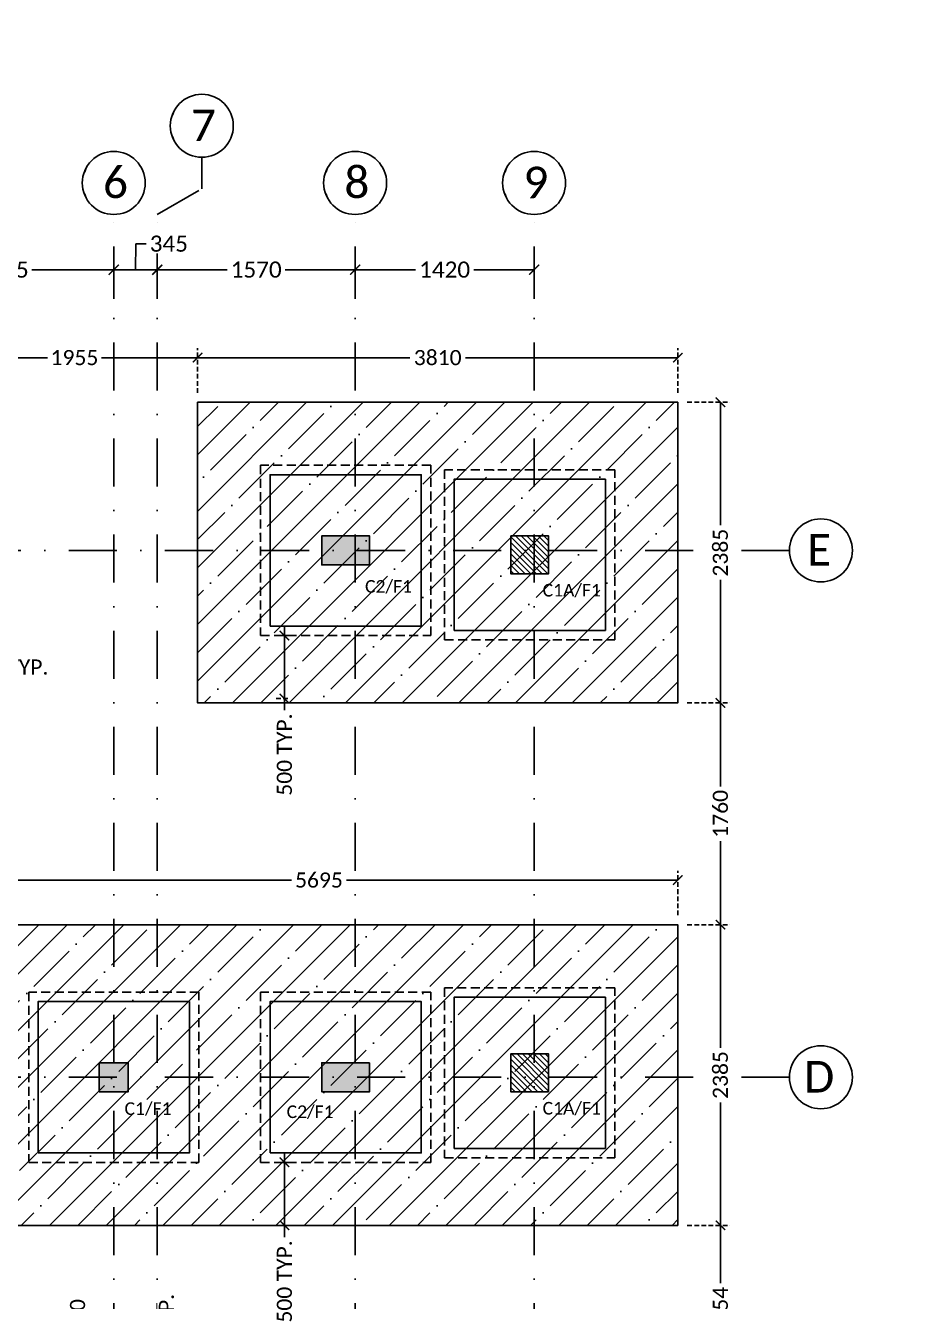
# Model space of a CAD drawing. Header units: millimetres. Extents: x -176651 to 388869, y -18959 to 486614.
# Drawn here: x 264067 to 271064, y 174676 to 184799 of the extents above; entities that cross this region are included whole.
import ezdxf
from ezdxf.xclip import XClip

# ---------------------------------------------------------------- set-up
doc = ezdxf.new("R2010")
doc.units = ezdxf.units.MM
doc.header["$LTSCALE"] = 150
doc.header["$XCLIPFRAME"] = 2
for name, pattern in [('3BHK-W(SB)$0$HIDDEN', [0.375, 0.25, -0.125]), ('DASHDOTX2', [50.8, 25.4, -12.7, 0, -12.7]), ('HIDDEN2', [4.7625, 3.175, -1.5875])]:
    doc.linetypes.add(name, pattern=pattern)
for name, color, linetype in [('ad-Column', 3, 'Continuous'), ('ad-Column Hatch', 125, 'Continuous'), ('ad-Footing line', 2, 'Continuous'), ('ad-Grid', 8, 'DASHDOTX2'), ('ad-PCC line', 8, 'HIDDEN2'), ('ad-RCC', 3, 'Continuous'), ('ad-RCC Hatch', 125, 'Continuous'), ('ad-Road', 2, 'Continuous'), ('ad-Road Hatch', 8, 'Continuous'), ('ad-Text main', 7, 'Continuous'), ('ad-Wall hatch', 8, 'Continuous')]:
    doc.layers.add(name, color=color, linetype=linetype)
for name, color, linetype, true_color in [('ad-Dimension', 5, 'Continuous', 0x0000ff), ('ad-Footing Excavation', 30, 'Continuous', 0xff7f00), ('ad-Foundation text', 6, 'Continuous', 0xff00ff)]:
    doc.layers.add(name, color=color, linetype=linetype, true_color=true_color)
doc.layers.add('ad-Grid Dimension', color=6, linetype='Continuous', lineweight=0, true_color=0xff00ff)
doc.styles.get("Standard").update_dxf_attribs({"font": 'calibril.ttf'})
doc.dimstyles.new('A-75-DIM-INT (Framing)', dxfattribs={"dimscale": 100, "dimtxt": 1.6, "dimasz": 1, "dimexe": 1, "dimexo": 1, "dimgap": 0.5, "dimtad": 0, "dimdec": 0, "dimdsep": 46, "dimtxsty": 'Standard', "dimblk": 'ARCHTICK', "dimcen": 0.025, "dimclrd": 5, "dimclre": 5, "dimclrt": 256, "dimazin": 2, "dimtfac": 1, "dimtdec": 0, "dimtmove": 1, "dimatfit": 0, "dimldrblk": 'ARCHTICK', "dimfxl": 1, "dimfxlon": 1, "dimtfill": 1, "dimtolj": 1, "dimtzin": 0, "dimarcsym": 0})
pattern_1 = [(45, (-1515, -2935), (-224.5064, 224.5064), []), (45, (-1290.5, -2935), (-224.5064, 224.5064), [396.875, -79.375, 0, -79.375])]

# ---------------------------------------------------------------- blocks, each defined once
blk = doc.blocks.new('A$C4fb60e89')
at = {"layer": 'ad-Road Hatch', "ltscale": 5, "transparency": 33554687}
h = blk.add_hatch(dxfattribs=at)
h.set_pattern_fill('AR-HBONE', color=256, scale=15)
h.set_pattern_definition([(45, (-193247.7, -428758.8), (0, 2155.2615), [4572, -1524]), (135, (-192170.1, -427681.1), (2e-13, 2155.2615), [4572, -1524])])
h.paths.add_polyline_path([(175594, -250241), (169178, -249341), (167473, -249057), (167473, -138694), (101313, -138694), (101313, -199954), (101308, -237995), (101040, -268291), (101008, -280968), (101066, -293684), (101243, -311127), (100910, -319344), (100949, -333937), (100669, -366960), (100727, -390983), (100669, -404586), (100538, -420418), (100467, -428759), (92426, -427265), (92163, -427209), (92163, -321454), (24803, -321454), (24803, -412961), (15653, -411029), (15654, -321452), (-19535, -321452), (-34427, -319477), (-65207, -315395), (-171770, -301268), (-185854, -298333), (-193248, -296832), (-193244, -292908), (-191914, -285219), (-191839, -284679), (-183397, -286393), (-169723, -289243), (-53141, -304698), (-18730, -309262), (15653, -309262), (15653, 703), (24803, 1115), (24803, -129544), (92163, -129544), (92163, 15133), (101313, 17713), (101313, -129544), (167473, -129544), (167473, 35552), (175738, 37855), (175849, 28595), (175836, 25947), (175777, 14040), (175855, 2316), (175660, -18036), (175731, -34039), (175718, -46839), (175673, -63402), (175816, -82072), (175542, -106356), (175490, -124641), (175575, -145019), (175731, -168892), (175797, -181269), (175797, -192667), (175744, -208200), (175829, -223277), (175888, -234871)])
h.paths.add_polyline_path([(24803, -309264), (92163, -309264), (92163, -138694), (24803, -138694)], flags=16)
blk = doc.blocks.new("Plot's Boundary")
at = {"layer": 'ad-Road', "ltscale": 5}
blk.add_blockref('A$C4fb60e89', (191839, 428759), dxfattribs=at)
blk = doc.blocks.new('A$C42b14ea2')
at = {"layer": 'ad-RCC Hatch', "transparency": 33554687}
h = blk.add_hatch(dxfattribs=at)
h.set_pattern_fill('ANSI31', color=256, scale=10)
h.set_pattern_definition([(45, (8643.536, 7380), (-22.45064, 22.45064), [])])
h.paths.add_polyline_path([(0, 0), (300, 0), (300, 300), (0, 300)])
at = {"layer": 'ad-RCC'}
blk.add_lwpolyline([(0, 0), (300, 0), (300, 300), (0, 300)], close=True, dxfattribs=at)
blk = doc.blocks.new('zw$6AA0')
at = {"layer": 'ad-Column Hatch', "transparency": 33554687}
h = blk.add_hatch(color=256, dxfattribs=at)
h.dxf.hatch_style = 1
h.paths.add_polyline_path([(0, -230), (380, -230), (380, 0), (0, 0)])
at = {"layer": 'ad-Column'}
blk.add_lwpolyline([(0, -230), (380, -230), (380, 0), (0, 0)], close=True, dxfattribs=at)
blk = doc.blocks.new('zw$C199')
at = {"layer": 'ad-Column Hatch', "transparency": 33554687}
h = blk.add_hatch(color=256, dxfattribs=at)
h.dxf.hatch_style = 1
h.paths.add_polyline_path([(0, 0), (230, 0), (230, 230), (0, 230)])
at = {"layer": 'ad-Column'}
blk.add_lwpolyline([(0, 0), (230, 0), (230, 230), (0, 230)], close=True, dxfattribs=at)
blk = doc.blocks.new('1215E_Columns')
at = {"xscale": -1, "rotation": 180.0000000000004}
blk.add_blockref('A$C42b14ea2', (11495, 12355), dxfattribs=at)
at = {"xscale": -1}
blk.add_blockref('A$C42b14ea2', (11795, 7945), dxfattribs=at)
at = {"layer": 'ad-Column', "xscale": -1, "rotation": 359.9999999999996}
blk.add_blockref('zw$6AA0', (10375, 12355), dxfattribs=at)
at = {"layer": 'ad-Column'}
for name, p, rotation in [('zw$C199', (8230, 7945), 359.9999999999996), ('zw$6AA0', (10375, 7945), 179.9999999999996)]:
    blk.add_blockref(name, p, dxfattribs=dict(at, rotation=rotation))
blk = doc.blocks.new('_ArchTick')
at = {"color": 0, "linetype": 'ByBlock', "const_width": 0.15}
blk.add_lwpolyline([(-0.5, -0.5), (0.5, 0.5)], dxfattribs=at)
blk = doc.blocks.new('*D334')
at = {"layer": 'ad-Grid Dimension', "lineweight": -2}
for p, q in [((6590, 14235), (6590, 14547)), ((8345, 14235), (8345, 14547)), ((6590, 14467), (7239, 14467)), ((8345, 14467), (7696, 14467))]:
    blk.add_line(p, q, dxfattribs=at)
at = {"layer": 'Defpoints', "color": 0}
for p in [(8345, 14467), (6590, 14155), (8345, 14155)]:
    blk.add_point(p, dxfattribs=at)
at = {"layer": 'ad-Grid Dimension', "lineweight": -2, "xscale": 80, "yscale": 80, "zscale": 80, "rotation": 180}
blk.add_blockref('_ArchTick', (6590, 14467), dxfattribs=at)
at = {"layer": 'ad-Grid Dimension', "lineweight": -2, "xscale": 80, "yscale": 80, "zscale": 80}
blk.add_blockref('_ArchTick', (8345, 14467), dxfattribs=at)
at = {"layer": 'ad-Grid Dimension', "insert": (7468, 14467), "char_height": 128, "attachment_point": 5, "bg_fill": 3, "box_fill_scale": 1.1, "bg_fill_color": 257, "bg_fill_transparency": 0}
blk.add_mtext('\\A1;1755', dxfattribs=at)
blk = doc.blocks.new('*D335')
at = {"layer": 'ad-Grid Dimension', "lineweight": -2}
for p, q in [((8690, 14235), (8690, 14547)), ((10260, 14235), (10260, 14547)), ((8690, 14467), (9244, 14467)), ((10260, 14467), (9706, 14467))]:
    blk.add_line(p, q, dxfattribs=at)
at = {"layer": 'Defpoints', "color": 0}
for p in [(10260, 14467), (8690, 14155), (10260, 14155)]:
    blk.add_point(p, dxfattribs=at)
at = {"layer": 'ad-Grid Dimension', "lineweight": -2, "xscale": 80, "yscale": 80, "zscale": 80, "rotation": 180}
blk.add_blockref('_ArchTick', (8690, 14467), dxfattribs=at)
at = {"layer": 'ad-Grid Dimension', "lineweight": -2, "xscale": 80, "yscale": 80, "zscale": 80}
blk.add_blockref('_ArchTick', (10260, 14467), dxfattribs=at)
at = {"layer": 'ad-Grid Dimension', "insert": (9475, 14467), "char_height": 128, "attachment_point": 5, "bg_fill": 3, "box_fill_scale": 1.1, "bg_fill_color": 257, "bg_fill_transparency": 0}
blk.add_mtext('\\A1;1570', dxfattribs=at)
blk = doc.blocks.new('*D328')
at = {"layer": 'ad-Grid Dimension', "lineweight": -2}
for p, q in [((10260, 14235), (10260, 14547)), ((11680, 14235), (11680, 14547)), ((10260, 14467), (10739, 14467)), ((11680, 14467), (11201, 14467))]:
    blk.add_line(p, q, dxfattribs=at)
at = {"layer": 'Defpoints', "color": 0}
for p in [(11680, 14467), (10260, 14155), (11680, 14155)]:
    blk.add_point(p, dxfattribs=at)
at = {"layer": 'ad-Grid Dimension', "lineweight": -2, "xscale": 80, "yscale": 80, "zscale": 80, "rotation": 180}
blk.add_blockref('_ArchTick', (10260, 14467), dxfattribs=at)
at = {"layer": 'ad-Grid Dimension', "lineweight": -2, "xscale": 80, "yscale": 80, "zscale": 80}
blk.add_blockref('_ArchTick', (11680, 14467), dxfattribs=at)
at = {"layer": 'ad-Grid Dimension', "insert": (10970, 14467), "char_height": 128, "attachment_point": 5, "bg_fill": 3, "box_fill_scale": 1.1, "bg_fill_color": 257, "bg_fill_transparency": 0}
blk.add_mtext('\\A1;1420', dxfattribs=at)
blk = doc.blocks.new('*D329')
at = {"layer": 'ad-Grid Dimension', "lineweight": -2}
for p, q in [((8521, 14673), (8518, 14467)), ((8601, 14673), (8521, 14673)), ((8345, 14235), (8345, 14547)), ((8690, 14235), (8690, 14547)), ((8345, 14467), (8690, 14467))]:
    blk.add_line(p, q, dxfattribs=at)
at = {"layer": 'Defpoints', "color": 0}
for p in [(8690, 14467), (8345, 14155), (8690, 14155)]:
    blk.add_point(p, dxfattribs=at)
at = {"layer": 'ad-Grid Dimension', "lineweight": -2, "xscale": 80, "yscale": 80, "zscale": 80, "rotation": 180}
blk.add_blockref('_ArchTick', (8345, 14467), dxfattribs=at)
at = {"layer": 'ad-Grid Dimension', "lineweight": -2, "xscale": 80, "yscale": 80, "zscale": 80}
blk.add_blockref('_ArchTick', (8690, 14467), dxfattribs=at)
at = {"layer": 'ad-Grid Dimension', "insert": (8782, 14673), "char_height": 128, "attachment_point": 5, "bg_fill": 3, "box_fill_scale": 1.1, "bg_fill_color": 257, "bg_fill_transparency": 0}
blk.add_mtext('\\A1;345', dxfattribs=at)
blk = doc.blocks.new('A$C71157536')
at = {"layer": 'ad-Footing line'}
for points in [[(-790, 11640), (410, 11640), (410, 12840), (-790, 12840)], [(670, 11605), (1870, 11605), (1870, 12805), (670, 12805)], [(-2630, 7460), (-1430, 7460), (-1430, 8660), (-2630, 8660)], [(-790, 7460), (410, 7460), (410, 8660), (-790, 8660)], [(670, 7495), (1870, 7495), (1870, 8695), (670, 8695)]]:
    blk.add_lwpolyline(points, close=True, dxfattribs=at)
at = {"layer": 'ad-PCC line', "ltscale": 0.15}
for points in [[(-865, 11565), (485, 11565), (485, 12915), (-865, 12915)], [(595, 11530), (1945, 11530), (1945, 12880), (595, 12880)], [(-2705, 7385), (-1355, 7385), (-1355, 8735), (-2705, 8735)], [(-865, 7385), (485, 7385), (485, 8735), (-865, 8735)], [(595, 7420), (1945, 7420), (1945, 8770), (595, 8770)]]:
    blk.add_lwpolyline(points, close=True, dxfattribs=at)
blk = doc.blocks.new('A$Cfb9dcffd')
at = {"layer": 'ad-Foundation text', "char_height": 100, "attachment_point": 5}
for s, insert, width in [('\\pxt5;C2/F1', (150, 11951), 349.31), ('\\pxt5;C1A/F1', (1604, 11921), 382.45), ('\\pxt5;C1/F1', (-1758, 7808), 349.31), ('\\pxt5;C2/F1', (-472, 7783), 349.31), ('\\pxt5;C1A/F1', (1604, 7811), 382.45)]:
    blk.add_mtext(s, dxfattribs=dict(at, insert=insert, width=width))
blk = doc.blocks.new('A$Cf4da48ee')
at = {"layer": 'ad-Wall hatch', "transparency": 33554687}
h = blk.add_hatch(dxfattribs=at)
h.set_pattern_fill('ANSI35', color=256, scale=50)
h.set_pattern_definition(pattern_1)
h.paths.add_polyline_path([(8630, 13415), (12440, 13415), (12440, 11030), (8630, 11030)])
h = blk.add_hatch(dxfattribs=at)
h.set_pattern_fill('ANSI35', color=256, scale=50)
h.set_pattern_definition(pattern_1)
h.paths.add_polyline_path([(6745, 6885), (6745, 6810), (4095, 6810), (4095, 9460), (6745, 9460), (6745, 9270), (12440, 9270), (12440, 6885)])
at = {"layer": 'ad-Footing Excavation'}
blk.add_lwpolyline([(8630, 13415), (12440, 13415), (12440, 11030), (8630, 11030)], close=True, dxfattribs=at)
blk.add_lwpolyline([(6745, 6885), (6745, 6810), (4095, 6810), (4095, 9460), (6745, 9460), (6745, 9270), (12440, 9270), (12440, 6885), (6745, 6885)], dxfattribs=at)
blk = doc.blocks.new('*D23')
at = {"layer": 'ad-Dimension', "linetype": '3BHK-W(SB)$0$HIDDEN', "lineweight": -2}
for p, q in [((7055, 1285), (7055, 1489)), ((9010, 1135), (9010, 1489))]:
    blk.add_line(p, q, dxfattribs=at)
at = {"layer": 'ad-Dimension', "lineweight": -2}
for p, q in [((7055, 1414), (7818, 1414)), ((9010, 1414), (8247, 1414))]:
    blk.add_line(p, q, dxfattribs=at)
at = {"layer": 'Defpoints', "color": 0}
for p in [(9010, 1414), (7055, 1210), (9010, 1060)]:
    blk.add_point(p, dxfattribs=at)
at = {"layer": 'ad-Dimension', "lineweight": -2, "xscale": 75, "yscale": 75, "zscale": 75, "rotation": 180}
blk.add_blockref('_ArchTick', (7055, 1414), dxfattribs=at)
at = {"layer": 'ad-Dimension', "lineweight": -2, "xscale": 75, "yscale": 75, "zscale": 75}
blk.add_blockref('_ArchTick', (9010, 1414), dxfattribs=at)
at = {"layer": 'ad-Dimension', "insert": (8033, 1414), "char_height": 120, "attachment_point": 5, "bg_fill": 3, "box_fill_scale": 1.1, "bg_fill_color": 257, "bg_fill_transparency": 0}
blk.add_mtext('\\A1;1955', dxfattribs=at)
blk = doc.blocks.new('*D24')
at = {"layer": 'ad-Dimension', "linetype": '3BHK-W(SB)$0$HIDDEN', "lineweight": -2}
for p, q in [((9010, 1135), (9010, 1489)), ((12820, 1135), (12820, 1489))]:
    blk.add_line(p, q, dxfattribs=at)
at = {"layer": 'ad-Dimension', "lineweight": -2}
for p, q in [((9010, 1414), (10695, 1414)), ((12820, 1414), (11135, 1414))]:
    blk.add_line(p, q, dxfattribs=at)
at = {"layer": 'Defpoints', "color": 0}
for p in [(12820, 1414), (9010, 1060), (12820, 1060)]:
    blk.add_point(p, dxfattribs=at)
at = {"layer": 'ad-Dimension', "lineweight": -2, "xscale": 75, "yscale": 75, "zscale": 75, "rotation": 180}
blk.add_blockref('_ArchTick', (9010, 1414), dxfattribs=at)
at = {"layer": 'ad-Dimension', "lineweight": -2, "xscale": 75, "yscale": 75, "zscale": 75}
blk.add_blockref('_ArchTick', (12820, 1414), dxfattribs=at)
at = {"layer": 'ad-Dimension', "insert": (10915, 1414), "char_height": 120, "attachment_point": 5, "bg_fill": 3, "box_fill_scale": 1.1, "bg_fill_color": 257, "bg_fill_transparency": 0}
blk.add_mtext('\\A1;3810', dxfattribs=at)
blk = doc.blocks.new('*D25')
at = {"layer": 'ad-Dimension', "linetype": '3BHK-W(SB)$0$HIDDEN', "lineweight": -2}
for p, q in [((12895, 1060), (13233, 1060)), ((12895, -1325), (13233, -1325))]:
    blk.add_line(p, q, dxfattribs=at)
at = {"layer": 'ad-Dimension', "lineweight": -2}
for p, q in [((13158, 1060), (13158, 84)), ((13158, -1325), (13158, -349))]:
    blk.add_line(p, q, dxfattribs=at)
at = {"layer": 'Defpoints', "color": 0}
for p in [(12820, 1060), (12820, -1325), (13158, -1325)]:
    blk.add_point(p, dxfattribs=at)
at = {"layer": 'ad-Dimension', "lineweight": -2, "xscale": 75, "yscale": 75, "zscale": 75}
for p, rotation in [((13158, 1060), 90), ((13158, -1325), 270)]:
    blk.add_blockref('_ArchTick', p, dxfattribs=dict(at, rotation=rotation))
at = {"layer": 'ad-Dimension', "insert": (13158, -133), "char_height": 120, "attachment_point": 5, "rotation": 90, "bg_fill": 3, "box_fill_scale": 1.1, "bg_fill_color": 257, "bg_fill_transparency": 0}
blk.add_mtext('\\A1;2385', dxfattribs=at)
blk = doc.blocks.new('*D26')
at = {"layer": 'ad-Dimension', "linetype": '3BHK-W(SB)$0$HIDDEN', "lineweight": -2}
for p, q in [((12895, -1325), (13233, -1325)), ((12895, -3085), (13233, -3085))]:
    blk.add_line(p, q, dxfattribs=at)
at = {"layer": 'ad-Dimension', "lineweight": -2}
for p, q in [((13158, -1325), (13158, -1988)), ((13158, -3085), (13158, -2422))]:
    blk.add_line(p, q, dxfattribs=at)
at = {"layer": 'Defpoints', "color": 0}
for p in [(12820, -1325), (12820, -3085), (13158, -3085)]:
    blk.add_point(p, dxfattribs=at)
at = {"layer": 'ad-Dimension', "lineweight": -2, "xscale": 75, "yscale": 75, "zscale": 75}
for p, rotation in [((13158, -1325), 90), ((13158, -3085), 270)]:
    blk.add_blockref('_ArchTick', p, dxfattribs=dict(at, rotation=rotation))
at = {"layer": 'ad-Dimension', "insert": (13158, -2205), "char_height": 120, "attachment_point": 5, "rotation": 90, "bg_fill": 3, "box_fill_scale": 1.1, "bg_fill_color": 257, "bg_fill_transparency": 0}
blk.add_mtext('\\A1;1760', dxfattribs=at)
blk = doc.blocks.new('*D29')
at = {"layer": 'ad-Dimension', "linetype": '3BHK-W(SB)$0$HIDDEN', "lineweight": -2}
for p, q in [((12895, -3085), (13233, -3085)), ((12895, -5470), (13233, -5470))]:
    blk.add_line(p, q, dxfattribs=at)
at = {"layer": 'ad-Dimension', "lineweight": -2}
for p, q in [((13158, -3085), (13158, -4061)), ((13158, -5470), (13158, -4494))]:
    blk.add_line(p, q, dxfattribs=at)
at = {"layer": 'Defpoints', "color": 0}
for p in [(12820, -3085), (12820, -5470), (13158, -5470)]:
    blk.add_point(p, dxfattribs=at)
at = {"layer": 'ad-Dimension', "lineweight": -2, "xscale": 75, "yscale": 75, "zscale": 75}
for p, rotation in [((13158, -3085), 90), ((13158, -5470), 270)]:
    blk.add_blockref('_ArchTick', p, dxfattribs=dict(at, rotation=rotation))
at = {"layer": 'ad-Dimension', "insert": (13158, -4277), "char_height": 120, "attachment_point": 5, "rotation": 90, "bg_fill": 3, "box_fill_scale": 1.1, "bg_fill_color": 257, "bg_fill_transparency": 0}
blk.add_mtext('\\A1;2385', dxfattribs=at)
blk = doc.blocks.new('*D30')
at = {"layer": 'ad-Dimension', "linetype": '3BHK-W(SB)$0$HIDDEN', "lineweight": -2}
for p, q in [((12895, -5470), (13233, -5470)), ((12895, -6824), (13233, -6824))]:
    blk.add_line(p, q, dxfattribs=at)
at = {"layer": 'ad-Dimension', "lineweight": -2}
for p, q in [((13158, -5470), (13158, -5929)), ((13158, -6824), (13158, -6364))]:
    blk.add_line(p, q, dxfattribs=at)
at = {"layer": 'Defpoints', "color": 0}
for p in [(12820, -5470), (12820, -6824), (13158, -6824)]:
    blk.add_point(p, dxfattribs=at)
at = {"layer": 'ad-Dimension', "lineweight": -2, "xscale": 75, "yscale": 75, "zscale": 75}
for p, rotation in [((13158, -5470), 90), ((13158, -6824), 270)]:
    blk.add_blockref('_ArchTick', p, dxfattribs=dict(at, rotation=rotation))
at = {"layer": 'ad-Dimension', "insert": (13158, -6147), "char_height": 120, "attachment_point": 5, "rotation": 90, "bg_fill": 3, "box_fill_scale": 1.1, "bg_fill_color": 257, "bg_fill_transparency": 0}
blk.add_mtext('\\A1;1354', dxfattribs=at)
blk = doc.blocks.new('*D38')
at = {"layer": 'ad-Dimension', "lineweight": -2}
for p, q in [((8058, -6635), (8058, -6366)), ((8058, -6635), (8058, -6560)), ((8058, -6635), (8058, -6785)), ((8058, -6785), (8058, -6860))]:
    blk.add_line(p, q, dxfattribs=at)
at = {"layer": 'ad-Dimension', "linetype": '3BHK-W(SB)$0$HIDDEN', "lineweight": -2}
for p, q in [((7915, -6635), (8133, -6635)), ((7915, -6785), (8133, -6785))]:
    blk.add_line(p, q, dxfattribs=at)
at = {"layer": 'Defpoints', "color": 0}
for p in [(7840, -6635), (7840, -6785), (8058, -6785)]:
    blk.add_point(p, dxfattribs=at)
at = {"layer": 'ad-Dimension', "lineweight": -2, "xscale": 75, "yscale": 75, "zscale": 75}
for p, rotation in [((8058, -6635), 270), ((8058, -6785), 90)]:
    blk.add_blockref('_ArchTick', p, dxfattribs=dict(at, rotation=rotation))
at = {"layer": 'ad-Dimension', "insert": (8058, -6197), "char_height": 120, "attachment_point": 5, "rotation": 90, "bg_fill": 3, "box_fill_scale": 1.1, "bg_fill_color": 257, "bg_fill_transparency": 0}
blk.add_mtext('\\A1;150', dxfattribs=at)
blk = doc.blocks.new('*D42')
at = {"layer": 'ad-Dimension', "linetype": '3BHK-W(SB)$0$HIDDEN', "lineweight": -2}
for p, q in [((7125, -2820), (7125, -2656)), ((12820, -3010), (12820, -2656))]:
    blk.add_line(p, q, dxfattribs=at)
at = {"layer": 'ad-Dimension', "lineweight": -2}
for p, q in [((7125, -2731), (9754, -2731)), ((12820, -2731), (10191, -2731))]:
    blk.add_line(p, q, dxfattribs=at)
at = {"layer": 'Defpoints', "color": 0}
for p in [(12820, -2731), (7125, -2895), (12820, -3085)]:
    blk.add_point(p, dxfattribs=at)
at = {"layer": 'ad-Dimension', "lineweight": -2, "xscale": 75, "yscale": 75, "zscale": 75, "rotation": 180}
blk.add_blockref('_ArchTick', (7125, -2731), dxfattribs=at)
at = {"layer": 'ad-Dimension', "lineweight": -2, "xscale": 75, "yscale": 75, "zscale": 75}
blk.add_blockref('_ArchTick', (12820, -2731), dxfattribs=at)
at = {"layer": 'ad-Dimension', "insert": (9973, -2731), "char_height": 120, "attachment_point": 5, "bg_fill": 3, "box_fill_scale": 1.1, "bg_fill_color": 257, "bg_fill_transparency": 0}
blk.add_mtext('\\A1;5695', dxfattribs=at)
blk = doc.blocks.new('*D71')
at = {"layer": 'ad-Dimension', "lineweight": -2}
for p, q in [((6555, -1041), (6480, -1041)), ((6555, -1041), (7055, -1041)), ((7055, -1041), (7148, -1041)), ((7055, -1041), (7130, -1041))]:
    blk.add_line(p, q, dxfattribs=at)
at = {"layer": 'ad-Dimension', "linetype": '3BHK-W(SB)$0$HIDDEN', "lineweight": -2}
for p, q in [((6555, -1015), (6555, -1116)), ((7055, -1015), (7055, -1116))]:
    blk.add_line(p, q, dxfattribs=at)
at = {"layer": 'Defpoints', "color": 0}
for p in [(6555, -940), (7055, -940), (7055, -1041)]:
    blk.add_point(p, dxfattribs=at)
at = {"layer": 'ad-Dimension', "lineweight": -2, "xscale": 75, "yscale": 75, "zscale": 75}
blk.add_blockref('_ArchTick', (6555, -1041), dxfattribs=at)
at = {"layer": 'ad-Dimension', "lineweight": -2, "xscale": 75, "yscale": 75, "zscale": 75, "rotation": 180}
blk.add_blockref('_ArchTick', (7055, -1041), dxfattribs=at)
at = {"layer": 'ad-Dimension', "insert": (7500, -1041), "char_height": 120, "attachment_point": 5, "bg_fill": 3, "box_fill_scale": 1.1, "bg_fill_color": 257, "bg_fill_transparency": 0}
blk.add_mtext('\\A1;500 TYP.', dxfattribs=at)
blk = doc.blocks.new('*D72')
at = {"layer": 'ad-Dimension', "linetype": '3BHK-W(SB)$0$HIDDEN', "lineweight": -2}
for p, q in [((9726, -790), (9624, -790)), ((9726, -1290), (9624, -1290))]:
    blk.add_line(p, q, dxfattribs=at)
at = {"layer": 'ad-Dimension', "lineweight": -2}
for p, q in [((9699, -790), (9699, -715)), ((9699, -790), (9699, -1290)), ((9699, -1290), (9699, -1383)), ((9699, -1290), (9699, -1365))]:
    blk.add_line(p, q, dxfattribs=at)
at = {"layer": 'Defpoints', "color": 0}
for p in [(9801, -790), (9699, -1290), (9801, -1290)]:
    blk.add_point(p, dxfattribs=at)
at = {"layer": 'ad-Dimension', "lineweight": -2, "xscale": 75, "yscale": 75, "zscale": 75}
for p, rotation in [((9699, -790), 270), ((9699, -1290), 90)]:
    blk.add_blockref('_ArchTick', p, dxfattribs=dict(at, rotation=rotation))
at = {"layer": 'ad-Dimension', "insert": (9699, -1735), "char_height": 120, "attachment_point": 5, "rotation": 90, "bg_fill": 3, "box_fill_scale": 1.1, "bg_fill_color": 257, "bg_fill_transparency": 0}
blk.add_mtext('\\A1;500 TYP.', dxfattribs=at)
blk = doc.blocks.new('*D73')
at = {"layer": 'ad-Dimension', "lineweight": -2}
for p, q in [((9699, -4970), (9699, -4895)), ((9699, -4970), (9699, -5470)), ((9699, -5470), (9699, -5563)), ((9699, -5470), (9699, -5545))]:
    blk.add_line(p, q, dxfattribs=at)
at = {"layer": 'ad-Dimension', "linetype": '3BHK-W(SB)$0$HIDDEN', "lineweight": -2}
for p, q in [((9726, -4970), (9624, -4970)), ((9726, -5470), (9624, -5470))]:
    blk.add_line(p, q, dxfattribs=at)
at = {"layer": 'Defpoints', "color": 0}
for p in [(9801, -4970), (9699, -5470), (9801, -5470)]:
    blk.add_point(p, dxfattribs=at)
at = {"layer": 'ad-Dimension', "lineweight": -2, "xscale": 75, "yscale": 75, "zscale": 75}
for p, rotation in [((9699, -4970), 270), ((9699, -5470), 90)]:
    blk.add_blockref('_ArchTick', p, dxfattribs=dict(at, rotation=rotation))
at = {"layer": 'ad-Dimension', "insert": (9699, -5915), "char_height": 120, "attachment_point": 5, "rotation": 90, "bg_fill": 3, "box_fill_scale": 1.1, "bg_fill_color": 257, "bg_fill_transparency": 0}
blk.add_mtext('\\A1;500 TYP.', dxfattribs=at)
blk = doc.blocks.new('*D21')
at = {"layer": 'ad-Dimension', "lineweight": -2}
for p, q in [((8763, -6785), (8763, -6692)), ((8763, -6785), (8763, -6710)), ((8763, -7285), (8763, -6785)), ((8763, -7285), (8763, -7360))]:
    blk.add_line(p, q, dxfattribs=at)
at = {"layer": 'ad-Dimension', "linetype": '3BHK-W(SB)$0$HIDDEN', "lineweight": -2}
for p, q in [((8790, -6785), (8688, -6785)), ((8790, -7285), (8688, -7285))]:
    blk.add_line(p, q, dxfattribs=at)
at = {"layer": 'Defpoints', "color": 0}
for p in [(8763, -6785), (8865, -6785), (8865, -7285)]:
    blk.add_point(p, dxfattribs=at)
at = {"layer": 'ad-Dimension', "lineweight": -2, "xscale": 75, "yscale": 75, "zscale": 75}
for p, rotation in [((8763, -6785), 270), ((8763, -7285), 90)]:
    blk.add_blockref('_ArchTick', p, dxfattribs=dict(at, rotation=rotation))
at = {"layer": 'ad-Dimension', "insert": (8763, -6340), "char_height": 120, "attachment_point": 5, "rotation": 90, "bg_fill": 3, "box_fill_scale": 1.1, "bg_fill_color": 257, "bg_fill_transparency": 0}
blk.add_mtext('\\A1;500 TYP.', dxfattribs=at)
blk = doc.blocks.new('1215E_Grid')
at = {"layer": 'ad-Grid', "ltscale": 0.1}
for points in [[(8345, -4020), (8345, 14905)], [(10260, -4020), (10260, 14905)], [(11680, -4020), (11680, 14905)], [(13705, 12240), (-1950, 12240)], [(13705, 8060), (-1950, 8060)]]:
    blk.add_lwpolyline(points, dxfattribs=at)
at = {"layer": 'ad-Text main', "char_height": 250, "width": 227.385, "attachment_point": 5, "bg_fill": 2}
for s, insert in [('{\\fCalibri|b0|i0|c0|p34;6}', (8358.5, 15159)), ('{\\fCalibri|b0|i0|c0|p34;8}', (10273.5, 15159)), ('{\\fCalibri|b0|i0|c0|p34;9}', (11693.5, 15159)), ('{\\fCalibri|b0|i0|c0|p34;E}', (13941.5, 12244)), ('{\\fCalibri|b0|i0|c0|p34;D}', (13941.5, 8064))]:
    blk.add_mtext(s, dxfattribs=dict(at, insert=insert))
at = {"layer": 'ad-Grid Dimension'}
for base, p1, p2, picture, middle in [((8345, 14467.4), (6590, 14154.9), (8345, 14154.9), '*D334', (7467.5, 14467.4)), ((10260, 14467.4), (8690, 14154.9), (10260, 14154.9), '*D335', (9475, 14467.4))]:
    dim = blk.add_linear_dim(base=base, p1=p1, p2=p2, dimstyle='A-75-DIM-INT (Framing)', override={"dimscale": 80, "dimblk": 'ArchTick', "dimclrd": 256, "dimclre": 256, "dimfxl": 10, "dimtfill": 1, "dimtfillclr": 0}, dxfattribs=at)
    dim.commit()
    dim.dimension.update_dxf_attribs({"geometry": picture, "text_midpoint": middle})
at = {"layer": 'ad-Grid', "ltscale": 0.1}
blk.add_lwpolyline([(9043.6, -4473.6), (9043.6, -4223.6), (8690, -4020), (8690, 14905), (9043.6, 15108.6), (9043.6, 15358.6)], dxfattribs=at)
at = {"layer": 'ad-Grid', "color": 7, "linetype": 'ByBlock'}
for centre in [(8345, 15155), (10260, 15155), (11680, 15155), (13955, 12240), (13955, 8060)]:
    blk.add_circle(centre, 250, dxfattribs=at)
at = {"layer": 'ad-Grid Dimension'}
dim = blk.add_linear_dim(base=(11680, 14467.4), p1=(10260, 14154.9), p2=(11680, 14154.9), dimstyle='A-75-DIM-INT (Framing)', override={"dimscale": 80, "dimblk": 'ArchTick', "dimclrd": 256, "dimclre": 256, "dimfxl": 10, "dimtfill": 1, "dimtfillclr": 0}, dxfattribs=at)
dim.commit()
dim.dimension.update_dxf_attribs({"geometry": '*D328', "text_midpoint": (10970, 14467.4)})
at = {"layer": 'ad-Text main', "insert": (9057, 15612.6), "char_height": 250, "width": 227.385, "attachment_point": 5, "bg_fill": 2}
blk.add_mtext('{\\fCalibri|b0|i0|c0|p34;7}', dxfattribs=at)
at = {"layer": 'ad-Grid Dimension'}
dim = blk.add_linear_dim(base=(8690, 14467.4), p1=(8345, 14154.9), p2=(8690, 14154.9), dimstyle='A-75-DIM-INT (Framing)', override={"dimscale": 80, "dimblk": 'ArchTick', "dimclrd": 256, "dimclre": 256, "dimfxl": 10, "dimtfill": 1, "dimtfillclr": 0}, dxfattribs=at)
dim.commit()
dim.dimension.update_dxf_attribs({"geometry": '*D329', "text_midpoint": (8640.9, 14672.8), "dimtype": 128})
at = {"layer": 'ad-Grid', "color": 7, "linetype": 'ByBlock'}
blk.add_circle((9043.6, 15608.6), 250, dxfattribs=at)
blk = doc.blocks.new('1215E_Footing Layout')
ref = blk.add_blockref("Plot's Boundary", (0, 0))
XClip(ref).set_block_clipping_path([(245322.2775057808, 154244.8999686334), (289002.2775057808, 204914.8999686334)])
blk.add_blockref('1215E_Columns', (256422, 168395))
blk.add_blockref('1215E_Grid', (256422, 168395))
blk.add_blockref('A$C71157536', (266797, 168395))
at = {"layer": 'ad-Foundation text'}
blk.add_blockref('A$Cfb9dcffd', (266797, 168395), dxfattribs=at)
blk = doc.blocks.new('A$Cb5adcbd5')
at = {"layer": 'ad-Dimension'}
dim = blk.add_linear_dim(base=(9010, 1414.1), p1=(7055, 1210), p2=(9010, 1060), dimstyle='A-75-DIM-INT (Framing)', override={"dimscale": 75, "dimclrd": 256, "dimclre": 256, "dimfxl": 10}, dxfattribs=at)
dim.commit()
dim.dimension.update_dxf_attribs({"geometry": '*D23', "text_midpoint": (8032.5, 1414.1)})
for base, p1, p2, angle, picture, middle in [((9699.3, -1290), (9800.8, -790), (9800.8, -1290), 270, '*D72', (9699.3, -1734.7)), ((9699.3, -5470), (9800.8, -4970), (9800.8, -5470), 270, '*D73', (9699.3, -5914.7)), ((8763.4, -6785), (8864.8, -7285), (8864.8, -6785), 90, '*D21', (8763.4, -6340.3))]:
    dim = blk.add_linear_dim(base=base, p1=p1, p2=p2, angle=angle, text='500 TYP.', dimstyle='A-75-DIM-INT (Framing)', override={"dimscale": 75, "dimclrd": 256, "dimclre": 256, "dimfxl": 10}, dxfattribs=at)
    dim.commit()
    dim.dimension.update_dxf_attribs({"geometry": picture, "text_midpoint": middle, "dimtype": 128})
dim = blk.add_linear_dim(base=(7055, -1041.4), p1=(6555, -940), p2=(7055, -940), text='500 TYP.', dimstyle='A-75-DIM-INT (Framing)', override={"dimscale": 75, "dimclrd": 256, "dimclre": 256, "dimfxl": 10}, dxfattribs=at)
dim.commit()
dim.dimension.update_dxf_attribs({"geometry": '*D71', "text_midpoint": (7499.7, -1041.4), "dimtype": 128})
dim = blk.add_linear_dim(base=(8058.3, -6785), p1=(7840, -6635), p2=(7840, -6785), angle=90, dimstyle='A-75-DIM-INT (Framing)', override={"dimscale": 75, "dimclrd": 256, "dimclre": 256, "dimfxl": 10}, dxfattribs=at)
dim.commit()
dim.dimension.update_dxf_attribs({"geometry": '*D38', "text_midpoint": (8058.3, -6197.1), "dimtype": 128})
dim = blk.add_linear_dim(base=(12820, 1414.1), p1=(9010, 1060), p2=(12820, 1060), dimstyle='A-75-DIM-INT (Framing)', override={"dimscale": 75, "dimclrd": 256, "dimclre": 256, "dimfxl": 10}, dxfattribs=at)
dim.commit()
dim.dimension.update_dxf_attribs({"geometry": '*D24', "text_midpoint": (10915, 1414.1)})
dim = blk.add_linear_dim(base=(13157.8, -1325), p1=(12820, 1060), p2=(12820, -1325), angle=90, dimstyle='A-75-DIM-INT (Framing)', override={"dimscale": 75, "dimclrd": 256, "dimclre": 256, "dimfxl": 10}, dxfattribs=at)
dim.commit()
dim.dimension.update_dxf_attribs({"geometry": '*D25', "text_midpoint": (13157.8, -132.5)})
dim = blk.add_linear_dim(base=(13157.8, -3085), p1=(12820, -1325), p2=(12820, -3085), angle=90, dimstyle='A-75-DIM-INT (Framing)', override={"dimscale": 75, "dimclrd": 256, "dimclre": 256, "dimfxl": 10}, dxfattribs=at)
dim.commit()
dim.dimension.update_dxf_attribs({"geometry": '*D26', "text_midpoint": (13157.8, -2205)})
dim = blk.add_linear_dim(base=(13157.8, -5470), p1=(12820, -3085), p2=(12820, -5470), angle=90, dimstyle='A-75-DIM-INT (Framing)', override={"dimscale": 75, "dimclrd": 256, "dimclre": 256, "dimfxl": 10}, dxfattribs=at)
dim.commit()
dim.dimension.update_dxf_attribs({"geometry": '*D29', "text_midpoint": (13157.8, -4277.5)})
dim = blk.add_linear_dim(base=(12820, -2731.4), p1=(7125, -2895), p2=(12820, -3085), dimstyle='A-75-DIM-INT (Framing)', override={"dimscale": 75, "dimclrd": 256, "dimclre": 256, "dimfxl": 10}, dxfattribs=at)
dim.commit()
dim.dimension.update_dxf_attribs({"geometry": '*D42', "text_midpoint": (9972.5, -2731.4)})
dim = blk.add_linear_dim(base=(13157.8492, -6823.5017), p1=(12820, -5470), p2=(12820, -6823.5017), angle=90, dimstyle='A-75-DIM-INT (Framing)', override={"dimscale": 75, "dimclrd": 256, "dimclre": 256, "dimfxl": 10}, dxfattribs=at)
dim.commit()
dim.dimension.update_dxf_attribs({"geometry": '*D30', "text_midpoint": (13157.8492, -6146.7509)})

msp = doc.modelspace()

# ---------------------------------------------------------------- block references
ref = msp.add_blockref('1215E_Footing Layout', (0, 0))
XClip(ref).set_block_clipping_path([(-176651.2716480088, -2838.4650931536), (388868.7283519913, 486613.8052760336)])

# ---------------------------------------------------------------- next in the draw order: block references
at = {"layer": 'ad-Footing Excavation'}
msp.add_blockref('A$Cf4da48ee', (256802, 168395), dxfattribs=at)

# ---------------------------------------------------------------- next in the draw order: block references
at = {"layer": 'ad-Dimension'}
msp.add_blockref('A$Cb5adcbd5', (256422, 180750), dxfattribs=at)

doc.saveas('drawing.dxf')
